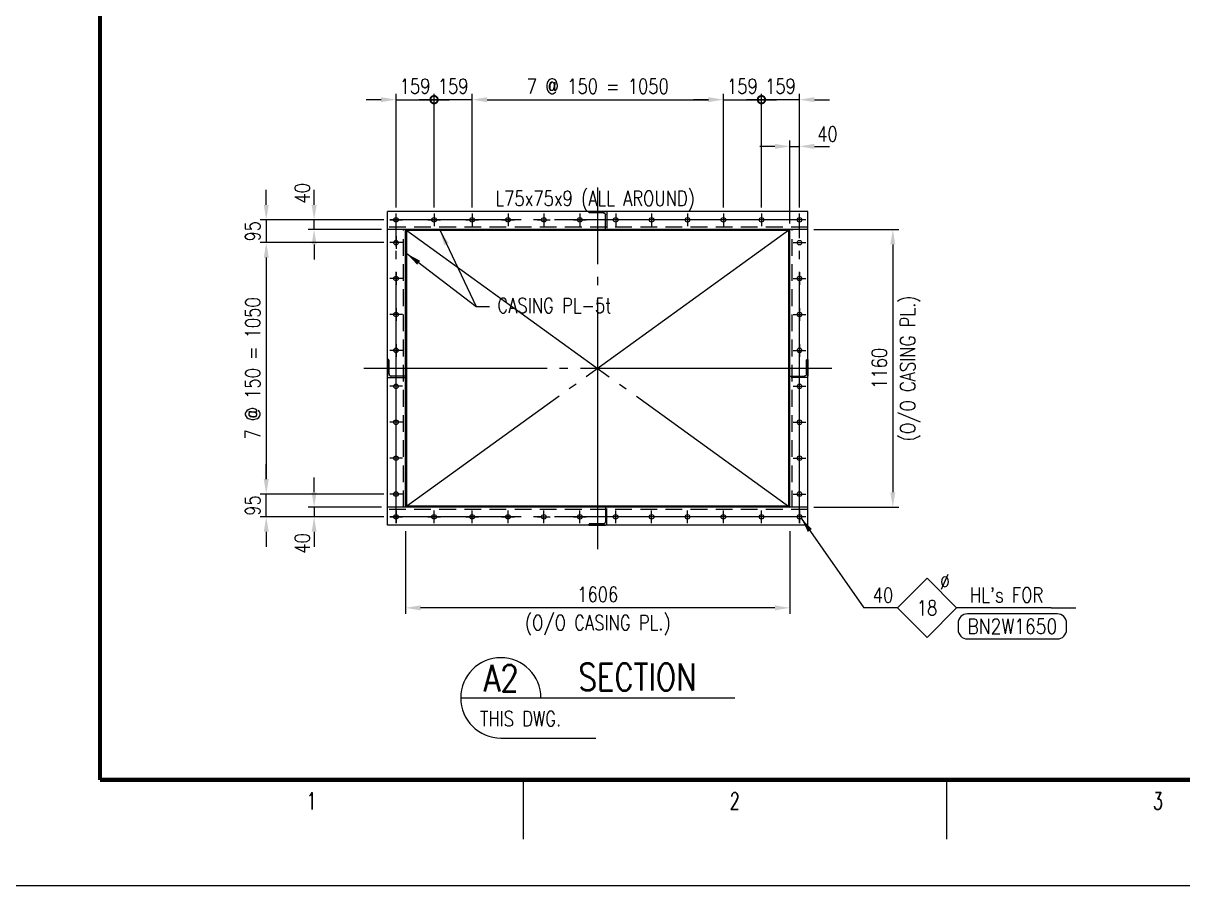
# Model space of a CAD drawing. Header units: millimetres. Extents: x 0 to 134087, y -49114 to 20834.
# Drawn here: x 24023 to 28869, y -49114 to -45513 of the extents above; entities that cross this region are included whole.
import ezdxf
from ezdxf.enums import TextEntityAlignment as Align

# ---------------------------------------------------------------- set-up
doc = ezdxf.new("R2010")
doc.units = ezdxf.units.MM
doc.header["$LTSCALE"] = 35
doc.linetypes.add('JNK-CENTER', pattern=[34, 30, -1.5, 1, -1.5])
doc.linetypes.add('JNK-HIDDEN', pattern=[3, 2, -1])
for name, color, linetype in [('CEN-R', 1, 'JNK-CENTER'), ('CON-C', 4, 'Continuous'), ('CON-G', 3, 'Continuous'), ('CON-W', 7, 'Continuous'), ('CON-Y', 2, 'Continuous'), ('Dim-W', 7, 'Continuous'), ('HID-Y', 2, 'JNK-HIDDEN'), ('STL-OBJT', 7, 'Continuous')]:
    doc.layers.add(name, color=color, linetype=linetype)
doc.styles.add('ROMANS', font='ROMANS.shx', dxfattribs={"width": 0.8})
doc.styles.add('SIMPLEX', font='simplex.shx', dxfattribs={"width": 0.8})
doc.dimstyles.new('DIM25', dxfattribs={"dimscale": 25, "dimtxt": 2.5, "dimasz": 2.5, "dimexe": 1, "dimexo": 1, "dimgap": 1, "dimtad": 1, "dimdec": 1, "dimdsep": 46, "dimtxsty": 'SIMPLEX', "dimcen": 0, "dimclrt": 2, "dimazin": 2, "dimtfac": 1, "dimtdec": 1, "dimtix": 1, "dimtmove": 2, "dimatfit": 0, "dimfxl": 0.18, "dimtolj": 1, "dimtzin": 0, "dimarcsym": 0})

# ---------------------------------------------------------------- blocks, each defined once
blk = doc.blocks.new('TITLE')
at = {"color": 7}
for p, q in [((99.02, 17.68), (99.02, 7.78)), ((169.76, 17.68), (169.76, 7.78)), ((841, 0), (0, 0))]:
    blk.add_line(p, q, dxfattribs=at)
at = {"color": 7, "const_width": 0.707}
for points in [[(28.29, 17.68), (28.29, 577.52)], [(28.29, 17.68), (823.67, 17.68)]]:
    blk.add_lwpolyline(points, dxfattribs=at)
at = {"color": 7, "style": 'ROMANS', "width": 0.7}
for s, p in [('1', (63.66, 14.15)), ('2', (134.39, 14.15)), ('3', (205.12, 14.15))]:
    blk.add_text(s, height=2.83, dxfattribs=at).set_placement(p, align=Align.MIDDLE)
blk = doc.blocks.new('A$C05B03637')
at = {"layer": 'HID-Y'}
for p, q in [((0, 75), (0, 0)), ((75, 75), (0, 75)), ((6, 4), (6, 60.5)), ((14.5, 69), (71, 69)), ((75, 73), (75, 75)), ((0, 0), (2, 0))]:
    blk.add_line(p, q, dxfattribs=at)
for centre, radius, start, end in [((14.5, 60.5), 8.5, 90, 180), ((71, 73), 4, 270, 0), ((2, 4), 4, 270, 0)]:
    blk.add_arc(centre, radius, start, end, dxfattribs=at)
blk = doc.blocks.new('*D2400')
at = {"layer": 'DEFPOINTS', "color": 0, "transparency": 16777216}
for p in [(27302.3, -46374), (27302.3, -47534), (27657.3, -47534)]:
    blk.add_point(p, dxfattribs=at)
at = {"layer": 'Dim-W', "color": 0, "lineweight": -2, "transparency": 16777216}
for p, q in [((27327.3, -46374), (27682.3, -46374)), ((27657.3, -46436.5), (27657.3, -47471.5)), ((27327.3, -47534), (27682.3, -47534))]:
    blk.add_line(p, q, dxfattribs=at)
at = {"layer": 'Dim-W', "color": 0, "transparency": 16777216}
for points in [[(27646.9, -46436.5), (27667.7, -46436.5), (27657.3, -46374)], [(27646.9, -47471.5), (27667.7, -47471.5), (27657.3, -47534)]]:
    blk.add_solid(points, dxfattribs=at)
at = {"layer": 'Dim-W', "color": 2, "transparency": 16777216, "char_height": 62.5, "attachment_point": 5, "rotation": 90, "style": 'SIMPLEX'}
for s, insert in [('\\A1;(O/O CASING PL.)', (27729.9, -46954)), ('\\A1;1160', (27601.1, -46954))]:
    blk.add_mtext(s, dxfattribs=dict(at, insert=insert))
blk = doc.blocks.new('SECTITLE')
at = {"layer": 'CON-G'}
for p, q in [((-1.7, 0), (44.1, 0)), ((5, -6.7), (20.86, -6.7))]:
    blk.add_line(p, q, dxfattribs=at)
blk.add_arc((5, 0), 6.7, 0, 270, dxfattribs=at)
at = {"layer": 'CON-C', "style": 'SIMPLEX', "width": 0.8}
for tag, p in [('A', (5.06, 1.04)), ('ELEVATION', (27.83, 1.22))]:
    blk.add_attdef(tag, text='', height=4.5, dxfattribs=at).set_placement(p, align=Align.CENTER)
at = {"layer": 'CON-Y', "style": 'SIMPLEX', "width": 0.8}
blk.add_attdef('SCALE', text='', height=2.5, dxfattribs=at).set_placement((44.9, -3.72), align=Align.RIGHT)
blk.add_attdef('H0000-0000', (1.54, -4.72), '', height=2.5, dxfattribs=at)
blk = doc.blocks.new('*D2401')
at = {"layer": 'DEFPOINTS', "color": 0, "transparency": 16777216}
for p in [(25621.3, -47609), (27227.3, -47609), (25621.3, -47954)]:
    blk.add_point(p, dxfattribs=at)
at = {"layer": 'Dim-W', "color": 0, "lineweight": -2, "transparency": 16777216}
for p, q in [((25621.3, -47634), (25621.3, -47979)), ((27227.3, -47634), (27227.3, -47979)), ((27164.8, -47954), (25683.8, -47954))]:
    blk.add_line(p, q, dxfattribs=at)
at = {"layer": 'Dim-W', "color": 0, "transparency": 16777216}
for points in [[(25683.8, -47943.5), (25683.8, -47964.4), (25621.3, -47954)], [(27164.8, -47943.5), (27164.8, -47964.4), (27227.3, -47954)]]:
    blk.add_solid(points, dxfattribs=at)
at = {"layer": 'Dim-W', "color": 2, "transparency": 16777216, "char_height": 62.5, "attachment_point": 5, "style": 'SIMPLEX'}
for s, insert in [('\\A1;1606', (26424.3, -47897.7)), ('\\A1;(O/O CASING PL.)', (26424.3, -48026.6))]:
    blk.add_mtext(s, dxfattribs=dict(at, insert=insert))
blk = doc.blocks.new('*D2362')
at = {"layer": 'DEFPOINTS', "color": 0, "transparency": 16777216}
for p in [(27267.3, -46027.2), (27267.3, -46307.5), (27227.3, -46374)]:
    blk.add_point(p, dxfattribs=at)
at = {"layer": 'Dim-W', "color": 0, "lineweight": -2, "transparency": 16777216}
for p, q in [((27164.8, -46027.2), (27102.3, -46027.2)), ((27227.3, -46349), (27227.3, -46002.2)), ((27227.3, -46027.2), (27267.3, -46027.2)), ((27267.3, -46282.5), (27267.3, -46002.2)), ((27329.8, -46027.2), (27392.3, -46027.2))]:
    blk.add_line(p, q, dxfattribs=at)
at = {"layer": 'Dim-W', "color": 0, "transparency": 16777216}
blk.add_solid([(27164.8, -46016.8), (27164.8, -46037.6), (27227.3, -46027.2)], dxfattribs=at)
at = {"layer": 'Dim-W', "color": 2, "transparency": 16777216, "insert": (27384.2, -45975.6), "char_height": 62.5, "attachment_point": 5, "style": 'SIMPLEX', "bg_fill": 3, "box_fill_scale": 1.1, "bg_fill_color": 256, "bg_fill_true_color": 13158600, "bg_fill_transparency": 0}
blk.add_mtext('\\A1;40', dxfattribs=at)
at = {"layer": 'Dim-W', "color": 0, "transparency": 16777216}
blk.add_solid([(27329.8, -46016.8), (27329.8, -46037.6), (27267.3, -46027.2)], dxfattribs=at)
blk = doc.blocks.new('BOLTHOLE')
at = {"layer": 'CON-W'}
blk.add_line((25.7, 0), (9.9, 0), dxfattribs=at)
blk.add_lwpolyline([(0, 0), (4.95, 4.95), (9.9, 0), (4.95, -4.95)], close=True, dxfattribs=at)
at = {"layer": 'CON-Y', "style": 'SIMPLEX', "width": 0.8}
for s, p in [('%%C', (8.81, 3.12)), ("HL's FOR", (24.37, 0.9))]:
    blk.add_text(s, height=2.5, dxfattribs=at).set_placement(p, align=Align.RIGHT)
blk.add_attdef('4', text='', height=2.5, dxfattribs=at).set_placement((-0.69, 0.87), align=Align.RIGHT)
blk.add_attdef('22', text='', height=2.5, dxfattribs=at).set_placement((4.95, 0), align=Align.MIDDLE_CENTER)
blk = doc.blocks.new('boltmark')
at = {"layer": 'CON-Y'}
blk.add_lwpolyline([(0, -4.2), (15, -4.2, 0.414214), (16.56, -2.64), (16.56, -1.56, 0.414214), (15, 0), (0, 0, 0.414214), (-1.56, -1.56), (-1.56, -2.64, 0.414214)], format="xyb", close=True, dxfattribs=at)
at = {"layer": 'CON-G', "style": 'SIMPLEX', "width": 0.802523}
blk.add_attdef('BN2W1650', text='', height=2.5, dxfattribs=at).set_placement((0, -3.35), (15, -3.35), align=Align.FIT)
blk = doc.blocks.new('_DotSmall')
at = {"color": 0, "linetype": 'ByBlock', "const_width": 0.5}
blk.add_lwpolyline([(-0.0625, 0, 1), (0.0625, 0, 1)], format="xyb", close=True, dxfattribs=at)
blk = doc.blocks.new('*D2363')
at = {"layer": 'DEFPOINTS', "color": 0, "transparency": 16777216}
for p in [(27108.3, -45832.2), (27108.3, -46307.5), (27267.3, -46307.5)]:
    blk.add_point(p, dxfattribs=at)
at = {"layer": 'Dim-W', "color": 0, "lineweight": -2, "transparency": 16777216}
for p, q in [((27108.3, -45832.2), (27045.8, -45832.2)), ((27108.3, -46282.5), (27108.3, -45807.2)), ((27267.3, -45832.2), (27108.3, -45832.2)), ((27267.3, -46282.5), (27267.3, -45807.2)), ((27329.8, -45832.2), (27392.3, -45832.2))]:
    blk.add_line(p, q, dxfattribs=at)
at = {"layer": 'Dim-W', "color": 0, "transparency": 16777216}
blk.add_solid([(27329.8, -45821.8), (27329.8, -45842.6), (27267.3, -45832.2)], dxfattribs=at)
at = {"layer": 'Dim-W', "color": 0, "lineweight": -2, "transparency": 16777216, "xscale": 62.5, "yscale": 62.5, "zscale": 62.5}
blk.add_blockref('_DotSmall', (27108.3, -45832.2), dxfattribs=at)
at = {"layer": 'Dim-W', "color": 2, "transparency": 16777216, "insert": (27187.8, -45776), "char_height": 62.5, "attachment_point": 5, "style": 'SIMPLEX'}
blk.add_mtext('\\A1;159', dxfattribs=at)
blk = doc.blocks.new('*D2364')
at = {"layer": 'DEFPOINTS', "color": 0, "transparency": 16777216}
for p in [(27108.3, -45832.2), (26949.3, -46307.5), (27108.3, -46307.5)]:
    blk.add_point(p, dxfattribs=at)
at = {"layer": 'Dim-W', "color": 0, "lineweight": -2, "transparency": 16777216}
for p, q in [((26886.8, -45832.2), (26824.3, -45832.2)), ((26949.3, -46282.5), (26949.3, -45807.2)), ((26949.3, -45832.2), (27108.3, -45832.2)), ((27108.3, -46282.5), (27108.3, -45807.2)), ((27108.3, -45832.2), (27170.8, -45832.2))]:
    blk.add_line(p, q, dxfattribs=at)
at = {"layer": 'Dim-W', "color": 0, "transparency": 16777216}
blk.add_solid([(26886.8, -45821.8), (26886.8, -45842.6), (26949.3, -45832.2)], dxfattribs=at)
at = {"layer": 'Dim-W', "color": 0, "lineweight": -2, "transparency": 16777216, "xscale": 62.5, "yscale": 62.5, "zscale": 62.5, "rotation": 180}
blk.add_blockref('_DotSmall', (27108.3, -45832.2), dxfattribs=at)
at = {"layer": 'Dim-W', "color": 2, "transparency": 16777216, "insert": (27028.8, -45776), "char_height": 62.5, "attachment_point": 5, "style": 'SIMPLEX'}
blk.add_mtext('\\A1;159', dxfattribs=at)
blk = doc.blocks.new('*D2365')
at = {"layer": 'DEFPOINTS', "color": 0, "transparency": 16777216}
for p in [(25740.3, -45832.2), (25581.3, -46307.5), (25740.3, -46307.5)]:
    blk.add_point(p, dxfattribs=at)
at = {"layer": 'Dim-W', "color": 0, "lineweight": -2, "transparency": 16777216}
for p, q in [((25518.8, -45832.2), (25456.3, -45832.2)), ((25581.3, -46282.5), (25581.3, -45807.2)), ((25581.3, -45832.2), (25740.3, -45832.2)), ((25740.3, -46282.5), (25740.3, -45807.2)), ((25740.3, -45832.2), (25802.8, -45832.2))]:
    blk.add_line(p, q, dxfattribs=at)
at = {"layer": 'Dim-W', "color": 0, "transparency": 16777216}
blk.add_solid([(25518.8, -45821.8), (25518.8, -45842.6), (25581.3, -45832.2)], dxfattribs=at)
at = {"layer": 'Dim-W', "color": 0, "lineweight": -2, "transparency": 16777216, "xscale": 62.5, "yscale": 62.5, "zscale": 62.5, "rotation": 180}
blk.add_blockref('_DotSmall', (25740.3, -45832.2), dxfattribs=at)
at = {"layer": 'Dim-W', "color": 2, "transparency": 16777216, "insert": (25660.8, -45776), "char_height": 62.5, "attachment_point": 5, "style": 'SIMPLEX'}
blk.add_mtext('\\A1;159', dxfattribs=at)
blk = doc.blocks.new('*D2366')
at = {"layer": 'DEFPOINTS', "color": 0, "transparency": 16777216}
for p in [(25740.3, -45832.2), (25740.3, -46307.5), (25899.3, -46307.5)]:
    blk.add_point(p, dxfattribs=at)
at = {"layer": 'Dim-W', "color": 0, "lineweight": -2, "transparency": 16777216}
for p, q in [((25740.3, -45832.2), (25677.8, -45832.2)), ((25740.3, -46282.5), (25740.3, -45807.2)), ((25899.3, -45832.2), (25740.3, -45832.2)), ((25899.3, -46282.5), (25899.3, -45807.2)), ((25961.8, -45832.2), (26024.3, -45832.2))]:
    blk.add_line(p, q, dxfattribs=at)
at = {"layer": 'Dim-W', "color": 0, "transparency": 16777216}
blk.add_solid([(25961.8, -45821.8), (25961.8, -45842.6), (25899.3, -45832.2)], dxfattribs=at)
at = {"layer": 'Dim-W', "color": 0, "lineweight": -2, "transparency": 16777216, "xscale": 62.5, "yscale": 62.5, "zscale": 62.5}
blk.add_blockref('_DotSmall', (25740.3, -45832.2), dxfattribs=at)
at = {"layer": 'Dim-W', "color": 2, "transparency": 16777216, "insert": (25819.8, -45776), "char_height": 62.5, "attachment_point": 5, "style": 'SIMPLEX'}
blk.add_mtext('\\A1;159', dxfattribs=at)
blk = doc.blocks.new('*D2367')
at = {"layer": 'DEFPOINTS', "color": 0, "transparency": 16777216}
for p in [(26949.3, -45832.2), (25899.3, -46307.5), (26949.3, -46307.5)]:
    blk.add_point(p, dxfattribs=at)
at = {"layer": 'Dim-W', "color": 0, "lineweight": -2, "transparency": 16777216}
for p, q in [((25899.3, -46282.5), (25899.3, -45807.2)), ((25961.8, -45832.2), (26886.8, -45832.2)), ((26949.3, -46282.5), (26949.3, -45807.2))]:
    blk.add_line(p, q, dxfattribs=at)
at = {"layer": 'Dim-W', "color": 0, "transparency": 16777216}
for points in [[(25961.8, -45821.8), (25961.8, -45842.6), (25899.3, -45832.2)], [(26886.8, -45821.8), (26886.8, -45842.6), (26949.3, -45832.2)]]:
    blk.add_solid(points, dxfattribs=at)
at = {"layer": 'Dim-W', "color": 2, "transparency": 16777216, "insert": (26424.3, -45776), "char_height": 62.5, "attachment_point": 5, "style": 'SIMPLEX', "bg_fill": 3, "box_fill_scale": 1.1, "bg_fill_color": 256, "bg_fill_true_color": 13158600, "bg_fill_transparency": 0}
blk.add_mtext('\\A1;7 @ 150 = 1050', dxfattribs=at)
blk = doc.blocks.new('*D2368')
at = {"layer": 'DEFPOINTS', "color": 0, "transparency": 16777216}
for p in [(25239.1, -46334), (25554.8, -46334), (25546.2, -46374)]:
    blk.add_point(p, dxfattribs=at)
at = {"layer": 'Dim-W', "color": 0, "lineweight": -2, "transparency": 16777216}
for p, q in [((25239.1, -46271.5), (25239.1, -46209)), ((25529.8, -46334), (25214.1, -46334)), ((25239.1, -46374), (25239.1, -46334)), ((25521.2, -46374), (25214.1, -46374)), ((25239.1, -46436.5), (25239.1, -46499))]:
    blk.add_line(p, q, dxfattribs=at)
at = {"layer": 'Dim-W', "color": 0, "transparency": 16777216}
for points in [[(25228.7, -46271.5), (25249.5, -46271.5), (25239.1, -46334)], [(25228.7, -46436.5), (25249.5, -46436.5), (25239.1, -46374)]]:
    blk.add_solid(points, dxfattribs=at)
at = {"layer": 'Dim-W', "color": 2, "transparency": 16777216, "insert": (25189.9, -46223), "char_height": 62.5, "attachment_point": 5, "rotation": 90, "style": 'SIMPLEX'}
blk.add_mtext('\\A1;40', dxfattribs=at)
blk = doc.blocks.new('*D2369')
at = {"layer": 'DEFPOINTS', "color": 0, "transparency": 16777216}
for p in [(25554.8, -46334), (25039.1, -46429), (25554.8, -46429)]:
    blk.add_point(p, dxfattribs=at)
at = {"layer": 'Dim-W', "color": 0, "lineweight": -2, "transparency": 16777216}
for p, q in [((25039.1, -46271.5), (25039.1, -46209)), ((25529.8, -46334), (25014.1, -46334)), ((25039.1, -46334), (25039.1, -46429)), ((25529.8, -46429), (25014.1, -46429)), ((25039.1, -46491.5), (25039.1, -46554))]:
    blk.add_line(p, q, dxfattribs=at)
at = {"layer": 'Dim-W', "color": 0, "transparency": 16777216}
for points in [[(25028.7, -46271.5), (25049.5, -46271.5), (25039.1, -46334)], [(25028.7, -46491.5), (25049.5, -46491.5), (25039.1, -46429)]]:
    blk.add_solid(points, dxfattribs=at)
at = {"layer": 'Dim-W', "color": 2, "transparency": 16777216, "insert": (24982.9, -46381.5), "char_height": 62.5, "attachment_point": 5, "rotation": 90, "style": 'SIMPLEX'}
blk.add_mtext('\\A1;95', dxfattribs=at)
blk = doc.blocks.new('*D2370')
at = {"layer": 'DEFPOINTS', "color": 0, "transparency": 16777216}
for p in [(25546.2, -47534), (25239.1, -47574), (25554.8, -47574)]:
    blk.add_point(p, dxfattribs=at)
at = {"layer": 'Dim-W', "color": 0, "lineweight": -2, "transparency": 16777216}
for p, q in [((25239.1, -47471.5), (25239.1, -47409)), ((25521.2, -47534), (25214.1, -47534)), ((25239.1, -47534), (25239.1, -47574)), ((25529.8, -47574), (25214.1, -47574)), ((25239.1, -47636.5), (25239.1, -47699))]:
    blk.add_line(p, q, dxfattribs=at)
at = {"layer": 'Dim-W', "color": 0, "transparency": 16777216}
for points in [[(25228.7, -47471.5), (25249.5, -47471.5), (25239.1, -47534)], [(25228.7, -47636.5), (25249.5, -47636.5), (25239.1, -47574)]]:
    blk.add_solid(points, dxfattribs=at)
at = {"layer": 'Dim-W', "color": 2, "transparency": 16777216, "insert": (25189.9, -47684.9), "char_height": 62.5, "attachment_point": 5, "rotation": 90, "style": 'SIMPLEX'}
blk.add_mtext('\\A1;40', dxfattribs=at)
blk = doc.blocks.new('*D2371')
at = {"layer": 'DEFPOINTS', "color": 0, "transparency": 16777216}
for p in [(25039.1, -47479), (25554.8, -47479), (25554.8, -47574)]:
    blk.add_point(p, dxfattribs=at)
at = {"layer": 'Dim-W', "color": 0, "lineweight": -2, "transparency": 16777216}
for p, q in [((25039.1, -47416.5), (25039.1, -47354)), ((25529.8, -47479), (25014.1, -47479)), ((25039.1, -47574), (25039.1, -47479)), ((25529.8, -47574), (25014.1, -47574)), ((25039.1, -47636.5), (25039.1, -47699))]:
    blk.add_line(p, q, dxfattribs=at)
at = {"layer": 'Dim-W', "color": 0, "transparency": 16777216}
for points in [[(25028.7, -47416.5), (25049.5, -47416.5), (25039.1, -47479)], [(25028.7, -47636.5), (25049.5, -47636.5), (25039.1, -47574)]]:
    blk.add_solid(points, dxfattribs=at)
at = {"layer": 'Dim-W', "color": 2, "transparency": 16777216, "insert": (24982.9, -47526.5), "char_height": 62.5, "attachment_point": 5, "rotation": 90, "style": 'SIMPLEX'}
blk.add_mtext('\\A1;95', dxfattribs=at)
blk = doc.blocks.new('*D2372')
at = {"layer": 'DEFPOINTS', "color": 0, "transparency": 16777216}
for p in [(25554.8, -46429), (25039.1, -47479), (25554.8, -47479)]:
    blk.add_point(p, dxfattribs=at)
at = {"layer": 'Dim-W', "color": 0, "lineweight": -2, "transparency": 16777216}
for p, q in [((25529.8, -46429), (25014.1, -46429)), ((25039.1, -46491.5), (25039.1, -47416.5)), ((25529.8, -47479), (25014.1, -47479))]:
    blk.add_line(p, q, dxfattribs=at)
at = {"layer": 'Dim-W', "color": 0, "transparency": 16777216}
for points in [[(25028.7, -46491.5), (25049.5, -46491.5), (25039.1, -46429)], [(25028.7, -47416.5), (25049.5, -47416.5), (25039.1, -47479)]]:
    blk.add_solid(points, dxfattribs=at)
at = {"layer": 'Dim-W', "color": 2, "transparency": 16777216, "insert": (24982.9, -46954), "char_height": 62.5, "attachment_point": 5, "rotation": 90, "style": 'SIMPLEX', "bg_fill": 3, "box_fill_scale": 1.1, "bg_fill_color": 256, "bg_fill_true_color": 13158600, "bg_fill_transparency": 0}
blk.add_mtext('\\A1;7 @ 150 = 1050', dxfattribs=at)

msp = doc.modelspace()

# ---------------------------------------------------------------- linework, layer by layer
at = {"layer": 'CEN-R'}
for p, q in [((26424.3129, -47708.9642), (26424.3129, -46198.9642)), ((25581.3129, -46360.4642), (25581.3129, -46307.4642)), ((25581.3129, -47600.4642), (25581.3129, -46307.4642)), ((25740.3129, -46307.4642), (25740.3129, -46360.4642)), ((25899.3129, -46307.4642), (25899.3129, -46360.4642)), ((26049.3129, -46307.4642), (26049.3129, -46360.4642)), ((26199.3129, -46307.4642), (26199.3129, -46360.4642)), ((26349.3129, -46307.4642), (26349.3129, -46360.4642)), ((26499.3129, -46307.4642), (26499.3129, -46360.4642)), ((26649.3129, -46307.4642), (26649.3129, -46360.4642)), ((26799.3129, -46307.4642), (26799.3129, -46360.4642)), ((26949.3129, -46307.4642), (26949.3129, -46360.4642)), ((27108.3129, -46307.4642), (27108.3129, -46360.4642)), ((27267.3129, -46360.4642), (27267.3129, -46307.4642)), ((27267.3129, -47600.4642), (27267.3129, -46307.4642)), ((25554.8129, -46333.9642), (25607.8129, -46333.9642)), ((27293.8129, -46333.9642), (25554.8129, -46333.9642)), ((25752.8129, -46333.9642), (25699.8129, -46333.9642)), ((25713.8129, -46333.9642), (25766.8129, -46333.9642)), ((25872.8129, -46333.9642), (25925.8129, -46333.9642)), ((26022.8129, -46333.9642), (26075.8129, -46333.9642)), ((26172.8129, -46333.9642), (26225.8129, -46333.9642)), ((26375.8129, -46333.9642), (26322.8129, -46333.9642)), ((26322.8129, -46333.9642), (26375.8129, -46333.9642)), ((26525.8129, -46333.9642), (26472.8129, -46333.9642)), ((26675.8129, -46333.9642), (26622.8129, -46333.9642)), ((26825.8129, -46333.9642), (26772.8129, -46333.9642)), ((26975.8129, -46333.9642), (26922.8129, -46333.9642)), ((27134.8129, -46333.9642), (27081.8129, -46333.9642)), ((27293.8129, -46333.9642), (27240.8129, -46333.9642)), ((25581.3129, -46445.4642), (25581.3129, -46392.4642)), ((25581.3129, -46402.4642), (25581.3129, -46455.4642)), ((25621.3129, -46373.9642), (27227.3129, -47533.9642)), ((27227.3129, -46373.9642), (25621.3129, -47533.9642)), ((25607.8129, -46428.9642), (25554.8129, -46428.9642)), ((27240.8129, -46428.9642), (27293.8129, -46428.9642)), ((25581.3129, -46552.4642), (25581.3129, -46605.4642)), ((27267.3129, -46552.4642), (27267.3129, -46605.4642)), ((25607.8129, -46578.9642), (25554.8129, -46578.9642)), ((27240.8129, -46578.9642), (27293.8129, -46578.9642)), ((25581.3129, -46702.4642), (25581.3129, -46755.4642)), ((27267.3129, -46702.4642), (27267.3129, -46755.4642)), ((25607.8129, -46728.9642), (25554.8129, -46728.9642)), ((27240.8129, -46728.9642), (27293.8129, -46728.9642)), ((25581.3129, -46852.4642), (25581.3129, -46905.4642)), ((27267.3129, -46852.4642), (27267.3129, -46905.4642)), ((25607.8129, -46878.9642), (25554.8129, -46878.9642)), ((27240.8129, -46878.9642), (27293.8129, -46878.9642)), ((27402.3129, -46953.9642), (25446.3129, -46953.9642)), ((25581.3129, -47055.4642), (25581.3129, -47002.4642)), ((27267.3129, -47055.4642), (27267.3129, -47002.4642)), ((25607.8129, -47028.9642), (25554.8129, -47028.9642)), ((27240.8129, -47028.9642), (27293.8129, -47028.9642)), ((25607.8129, -47178.9642), (25554.8129, -47178.9642)), ((25581.3129, -47205.4642), (25581.3129, -47152.4642)), ((27240.8129, -47178.9642), (27293.8129, -47178.9642)), ((27267.3129, -47205.4642), (27267.3129, -47152.4642)), ((25607.8129, -47328.9642), (25554.8129, -47328.9642)), ((25581.3129, -47355.4642), (25581.3129, -47302.4642)), ((27240.8129, -47328.9642), (27293.8129, -47328.9642)), ((27267.3129, -47355.4642), (27267.3129, -47302.4642)), ((25607.8129, -47478.9642), (25554.8129, -47478.9642)), ((25581.3129, -47505.4642), (25581.3129, -47452.4642)), ((27240.8129, -47478.9642), (27293.8129, -47478.9642)), ((25554.8129, -47573.9642), (25607.8129, -47573.9642)), ((27293.8129, -47573.9642), (25554.8129, -47573.9642)), ((25581.3129, -47547.4642), (25581.3129, -47600.4642)), ((25713.8129, -47573.9642), (25766.8129, -47573.9642)), ((25740.3129, -47600.4642), (25740.3129, -47547.4642)), ((25872.8129, -47573.9642), (25925.8129, -47573.9642)), ((25899.3129, -47600.4642), (25899.3129, -47547.4642)), ((26022.8129, -47573.9642), (26075.8129, -47573.9642)), ((26049.3129, -47600.4642), (26049.3129, -47547.4642)), ((26172.8129, -47573.9642), (26225.8129, -47573.9642)), ((26199.3129, -47600.4642), (26199.3129, -47547.4642)), ((26375.8129, -47573.9642), (26322.8129, -47573.9642)), ((26322.8129, -47573.9642), (26375.8129, -47573.9642)), ((26349.3129, -47600.4642), (26349.3129, -47547.4642)), ((26525.8129, -47573.9642), (26472.8129, -47573.9642)), ((26499.3129, -47600.4642), (26499.3129, -47547.4642)), ((26675.8129, -47573.9642), (26622.8129, -47573.9642)), ((26649.3129, -47600.4642), (26649.3129, -47547.4642)), ((26825.8129, -47573.9642), (26772.8129, -47573.9642)), ((26799.3129, -47600.4642), (26799.3129, -47547.4642)), ((26975.8129, -47573.9642), (26922.8129, -47573.9642)), ((26949.3129, -47600.4642), (26949.3129, -47547.4642)), ((27134.8129, -47573.9642), (27081.8129, -47573.9642)), ((27108.3129, -47600.4642), (27108.3129, -47547.4642)), ((27293.8129, -47573.9642), (27240.8129, -47573.9642)), ((27267.3129, -47547.4642), (27267.3129, -47600.4642))]:
    msp.add_line(p, q, dxfattribs=at)
at = {"layer": 'CON-G'}
for p, q in [((27302.3129, -46298.9642), (25546.3129, -46298.9642)), ((25546.3129, -47608.9642), (25546.3129, -46298.9642)), ((27302.3129, -47608.9642), (27302.3129, -46298.9642)), ((27302.3129, -46373.9642), (25546.3129, -46373.9642)), ((25621.3129, -47533.9642), (25621.3129, -46373.9642)), ((25626.3129, -47533.9642), (25626.3129, -46373.9642)), ((27222.3129, -46378.9642), (25626.3129, -46378.9642)), ((27222.3129, -47533.9642), (27222.3129, -46373.9642)), ((27227.3129, -47533.9642), (27227.3129, -46373.9642)), ((27302.3129, -47533.9642), (25546.3129, -47533.9642)), ((27222.3129, -47528.9642), (25626.3129, -47528.9642)), ((27302.3129, -47608.9642), (25546.3129, -47608.9642))]:
    msp.add_line(p, q, dxfattribs=at)
for centre in [(25581.3129, -46333.9642), (25740.3129, -46333.9642), (25899.3129, -46333.9642), (26049.3129, -46333.9642), (26199.3129, -46333.9642), (26349.3129, -46333.9642), (26499.3129, -46333.9642), (26649.3129, -46333.9642), (26799.3129, -46333.9642), (26949.3129, -46333.9642), (27108.3129, -46333.9642), (27267.3129, -46333.9642), (25581.3129, -46428.9642), (27267.3129, -46428.9642), (25581.3129, -46578.9642), (27267.3129, -46578.9642), (25581.3129, -46728.9642), (27267.3129, -46728.9642), (25581.3129, -46878.9642), (27267.3129, -46878.9642), (25581.3129, -47028.9642), (27267.3129, -47028.9642), (25581.3129, -47178.9642), (27267.3129, -47178.9642), (25581.3129, -47328.9642), (27267.3129, -47328.9642), (25581.3129, -47478.9642), (27267.3129, -47478.9642), (25581.3129, -47573.9642), (25740.3129, -47573.9642), (25899.3129, -47573.9642), (26049.3129, -47573.9642), (26199.3129, -47573.9642), (26349.3129, -47573.9642), (26499.3129, -47573.9642), (26649.3129, -47573.9642), (26799.3129, -47573.9642), (26949.3129, -47573.9642), (27108.3129, -47573.9642), (27267.3129, -47573.9642)]:
    msp.add_circle(centre, 9.5, dxfattribs=at)
at = {"layer": 'CON-W'}
for p, q in [((27676.4922, -47953.9642), (27536.8388, -47953.9642)), ((28318.9133, -47953.9642), (28421.5437, -47953.9642))]:
    msp.add_line(p, q, dxfattribs=at)
at = {"layer": 'HID-Y'}
for p, q in [((27302.3129, -46364.9642), (25546.3129, -46364.9642)), ((25612.3129, -47533.9642), (25612.3129, -46373.9642)), ((27236.3129, -47533.9642), (27236.3129, -46373.9642)), ((27302.3129, -47542.9642), (25546.3129, -47542.9642))]:
    msp.add_line(p, q, dxfattribs=at)

# ---------------------------------------------------------------- block references
at = {"linetype": 'ByBlock', "xscale": 24.99999999749996, "yscale": 24.99999999749996, "zscale": 24.99999999749996}
msp.add_blockref('TITLE', (23636.9795, -49114.431), dxfattribs=at)
at = {"xscale": 25, "yscale": 25, "zscale": 25}
for name, p, values in [('BOLTHOLE', (27676.4922, -47953.9642), {'4': '40', '22': '18'}), ('boltmark', (27969.2321, -47978.9642), {'BN2W1650': 'BN2W1650'})]:
    msp.add_blockref(name, p, dxfattribs=at).add_auto_attribs(values)
at = {"layer": 'CON-W', "xscale": 25, "yscale": 25, "zscale": 25}
msp.add_blockref('SECTITLE', (25894.3129, -48329.9011), dxfattribs=at).add_auto_attribs({'H0000-0000': 'THIS DWG.', 'A': 'A2', 'ELEVATION': 'SECTION'})
at = {"layer": 'Dim-W', "xscale": -1}
msp.add_blockref('A$C05B03637', (26462.3129, -46373.9642), dxfattribs=at)
at = {"layer": 'Dim-W'}
for p, rotation in [((25621.3129, -46991.9642), 90.00000000000001), ((26462.3129, -47533.9643), 180)]:
    msp.add_blockref('A$C05B03637', p, dxfattribs=dict(at, rotation=rotation))
at = {"layer": 'Dim-W', "xscale": -1, "rotation": 270}
msp.add_blockref('A$C05B03637', (27227.3129, -46991.9642), dxfattribs=at)

# ---------------------------------------------------------------- texts
at = {"layer": 'CON-Y', "style": 'SIMPLEX', "width": 0.8}
msp.add_text('L75x75x9 (ALL AROUND)', height=62.5, dxfattribs=at).set_placement((26413.3945, -46275.4282), align=Align.CENTER)
msp.add_text('CASING PL-5t', height=62.5, dxfattribs=at).set_placement((26005.0614, -46722.9853))

# ---------------------------------------------------------------- dimensions: what is measured, and where the dimension line sits
at = {"layer": 'Dim-W'}
dim = msp.add_linear_dim(base=(25740.3129, -45832.2021), p1=(25581.3129, -46307.4642), p2=(25740.3129, -46307.4642), dimstyle='DIM25', override={"dimblk2": 'DotSmall', "dimsah": 1}, dxfattribs=at)
dim.commit()
dim.dimension.update_dxf_attribs({"geometry": '*D2365', "text_midpoint": (25660.8129, -45775.9521)})
dim = msp.add_linear_dim(base=(25740.3129, -45832.2021), p1=(25899.3129, -46307.4642), p2=(25740.3129, -46307.4642), angle=180, dimstyle='DIM25', override={"dimblk2": 'DotSmall', "dimsah": 1}, dxfattribs=at)
dim.commit()
dim.dimension.update_dxf_attribs({"geometry": '*D2366', "text_midpoint": (25819.8129, -45775.9521)})
for base, p1, p2, angle, picture, middle in [((25239.1022, -46333.9642), (25546.2235, -46373.9642), (25554.8129, -46333.9642), 90, '*D2368', (25189.8914, -46222.9925)), ((25239.1022, -47573.9642), (25546.2235, -47533.9642), (25554.8129, -47573.9642), 270, '*D2370', (25189.8914, -47684.936))]:
    dim = msp.add_linear_dim(base=base, p1=p1, p2=p2, angle=angle, dimstyle='DIM25', override={"dimtix": 0}, dxfattribs=at)
    dim.commit()
    dim.dimension.update_dxf_attribs({"geometry": picture, "text_midpoint": middle, "dimtype": 160})
for base, p1, p2, angle, picture, middle in [((25039.1022, -46428.9642), (25554.8129, -46333.9642), (25554.8129, -46428.9642), 90, '*D2369', (24982.8522, -46381.4642)), ((25039.1022, -47478.9642), (25554.8129, -47573.9642), (25554.8129, -47478.9642), 270, '*D2371', (24982.8522, -47526.4642))]:
    dim = msp.add_linear_dim(base=base, p1=p1, p2=p2, angle=angle, dimstyle='DIM25', dxfattribs=at)
    dim.commit()
    dim.dimension.update_dxf_attribs({"geometry": picture, "text_midpoint": middle})
for base, p1, p2, angle, picture, middle in [((27657.3129, -47533.9642), (27302.3129, -46373.9642), (27302.3129, -47533.9642), 270, '*D2400', (27657.3129, -46953.9642)), ((25621.3129, -47953.9642), (27227.3129, -47608.9642), (25621.3129, -47608.9642), 180, '*D2401', (26424.3129, -47953.9642))]:
    dim = msp.add_linear_dim(base=base, p1=p1, p2=p2, angle=angle, text='<>\\X(O/O CASING PL.)', dimstyle='DIM25', dxfattribs=at)
    dim.commit()
    dim.dimension.update_dxf_attribs({"geometry": picture, "text_midpoint": middle})

# ---------------------------------------------------------------- leaders
msp.add_leader([(27274.7522, -47579.8724), (27536.8388, -47953.9642)], dimstyle='DIM25', override={"dimgap": 1, "dimtad": 0, "dimdec": 0, "dimtdec": 0, "dimtix": 0, "dimtfill": 1}, dxfattribs=at)
at = {"layer": 'STL-OBJT'}
for points in [[(25765.2389, -46378.9642), (25916.8888, -46696.3163), (25972.5476, -46696.3163)], [(25626.3129, -46475.0442), (25916.8888, -46696.3163)]]:
    msp.add_leader(points, dimstyle='DIM25', dxfattribs=at)

# ---------------------------------------------------------------- next in the draw order: dimensions: what is measured, and where the dimension line sits
at = {"layer": 'Dim-W'}
dim = msp.add_linear_dim(base=(27267.3129, -46027.2021), p1=(27227.3129, -46373.9642), p2=(27267.3129, -46307.4642), angle=180, dimstyle='DIM25', override={"dimdec": 0, "dimtdec": 0, "dimtix": 0, "dimatfit": 2, "dimtfill": 1}, dxfattribs=at)
dim.commit()
dim.dimension.update_dxf_attribs({"geometry": '*D2362', "text_midpoint": (27384.2122, -45975.6096), "dimtype": 160})
dim = msp.add_linear_dim(base=(25039.1022, -47478.9642), p1=(25554.8129, -46428.9642), p2=(25554.8129, -47478.9642), angle=90, text='7 @ 150 = <>', dimstyle='DIM25', override={"dimdec": 0, "dimtdec": 0, "dimtix": 0, "dimtfill": 1}, dxfattribs=at)
dim.commit()
dim.dimension.update_dxf_attribs({"geometry": '*D2372', "text_midpoint": (24982.8522, -46953.9642)})

# ---------------------------------------------------------------- next in the draw order: dimensions: what is measured, and where the dimension line sits
dim = msp.add_linear_dim(base=(27108.3129, -45832.2021), p1=(26949.3129, -46307.4642), p2=(27108.3129, -46307.4642), dimstyle='DIM25', override={"dimblk2": 'DotSmall', "dimsah": 1}, dxfattribs=at)
dim.commit()
dim.dimension.update_dxf_attribs({"geometry": '*D2364', "text_midpoint": (27028.8129, -45775.9521)})
dim = msp.add_linear_dim(base=(27108.3129, -45832.2021), p1=(27267.3129, -46307.4642), p2=(27108.3129, -46307.4642), angle=180, dimstyle='DIM25', override={"dimblk2": 'DotSmall', "dimsah": 1}, dxfattribs=at)
dim.commit()
dim.dimension.update_dxf_attribs({"geometry": '*D2363', "text_midpoint": (27187.8129, -45775.9521)})

# ---------------------------------------------------------------- next in the draw order: dimensions: what is measured, and where the dimension line sits
dim = msp.add_linear_dim(base=(26949.3129, -45832.2021), p1=(25899.3129, -46307.4642), p2=(26949.3129, -46307.4642), text='7 @ 150 = <>', dimstyle='DIM25', override={"dimdec": 0, "dimtdec": 0, "dimtix": 0, "dimtfill": 1}, dxfattribs=at)
dim.commit()
dim.dimension.update_dxf_attribs({"geometry": '*D2367', "text_midpoint": (26424.3129, -45775.9521)})

doc.saveas('drawing.dxf')
